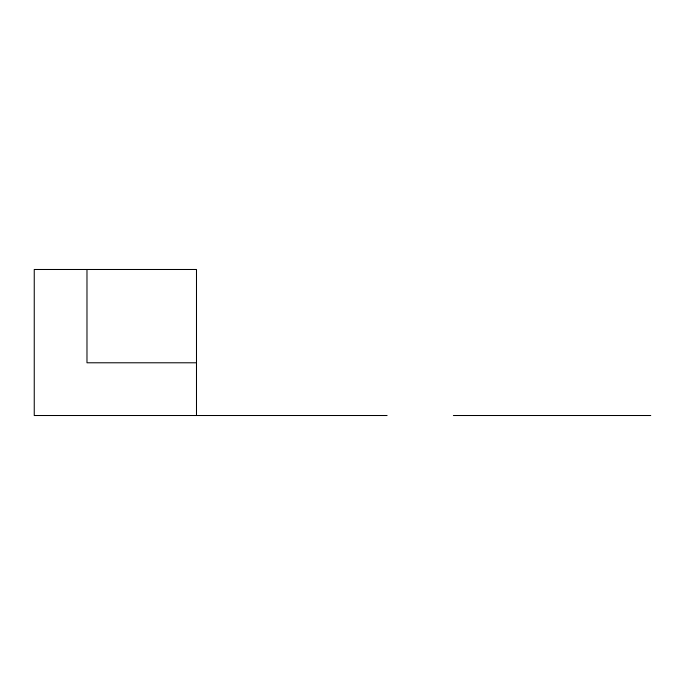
<?xml version="1.0" encoding="UTF-8"?>
<svg xmlns="http://www.w3.org/2000/svg" width="685" height="685" viewBox="0 0 685 685"><rect width="100%" height="100%" fill="white"/><g stroke="black" fill="none" stroke-linecap="round" stroke-linejoin="round"><path stroke-width="1.03" d="M196.492 362.785L86.978 362.785L86.978 269.488M387.102 415.512L34.25 415.512L34.25 269.488L196.492 269.488L196.492 415.512M453.384 415.512L650.75 415.512"/></g></svg>
